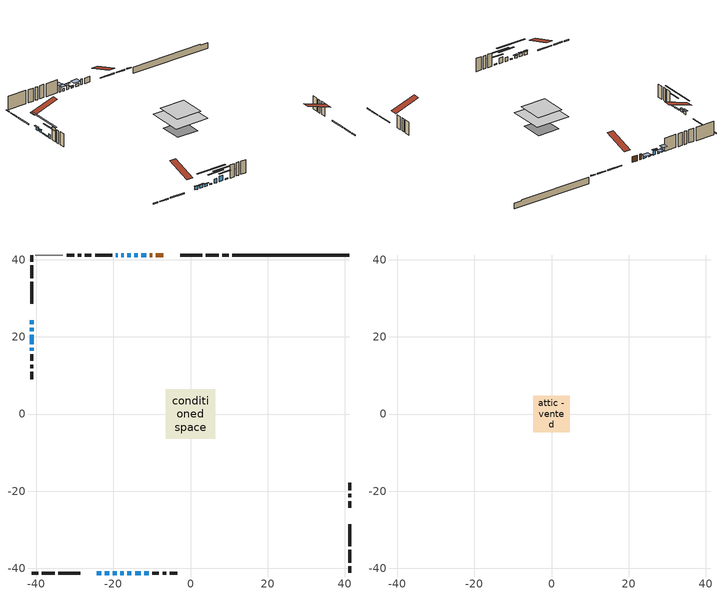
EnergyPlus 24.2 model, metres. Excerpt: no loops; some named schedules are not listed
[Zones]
conditioned space
 floor outside (Floor2 construction): -1.18,-1.18 -1.18,1.18 1.18,1.18 1.18,-1.18 z0.46
 floor othersidecoefficients (Floor1 construction): -1.88,-1.88 -1.88,1.88 1.88,1.88 1.88,-1.88 z0.46
 floor adiabatic (AdiabaticFloorConstruction): -6.4,-6.4 -6.4,6.4 6.4,6.4 6.4,-6.4 z2.9
 floor foundation (Slab1 construction): -4.03,-4.03 -4.03,4.03 4.03,4.03 4.03,-4.03 z-1.93
 wall outside (RimJoist1 construction): 9.94,41.2 8.23,41.2 / -41.2,-41.2 -39.48,-41.2 / -41.2,41.2 -41.2,39.48 / 41.2,-41.2 41.2,-39.48 z0.46:0.76
 wall outside (RimJoist2 construction): 7.3,41.2 3.93,41.2 / -38.55,-41.2 -35.19,-41.2 / -41.2,38.55 -41.2,35.19 / 41.2,-38.55 41.2,-35.19 z0.46:0.76
 wall outside (RimJoist3 construction): 3,41.2 -2.69,41.2 / -34.26,-41.2 -28.57,-41.2 / -41.2,34.26 -41.2,28.57 / 41.2,-34.26 41.2,-28.57 z0.46:0.76
 wall outside (AdiabaticWallConstruction 1): -7,41.2 -9.04,41.2 / -9.97,41.2 -10.56,41.2 z0.46:2.49
 wall outside (AdiabaticWallConstruction): -11.48,41.2 -12.7,41.2 / -20.16,-41.2 -19.09,-41.2 / -41.2,24.26 -41.2,23.29 / -41.2,22.36 -41.2,21.49 / -17.32,41.2 -17.93,41.2 z0.46:1.38; -13.63,41.2 -14.55,41.2 / -18.17,-41.2 -17.35,-41.2 / -41.2,20.57 -41.2,18.12 z0.46:0.84; -15.47,41.2 -16.39,41.2 z0.46:2.06; -24.26,-41.2 -23.14,-41.2 / -22.21,-41.2 -21.09,-41.2 z0.46:1.63; -16.42,-41.2 -15.31,-41.2 / -41.2,17.2 -41.2,16.38 z0.46:1.96; -14.38,-41.2 -12.85,-41.2 / -18.86,41.2 -19.37,41.2 z0.46:2.49; -11.93,-41.2 -10.8,-41.2 z0.46:0.87
 wall outside (Wall2 construction): -25.67,41.2 -27.38,41.2 / -9.88,-41.2 -8.17,-41.2 / -41.2,15.45 -41.2,13.74 / 41.2,-24.25 41.2,-22.55 z0.46:5.34
 wall outside (Wall3 construction): -28.31,41.2 -29.22,41.2 / -7.24,-41.2 -6.33,-41.2 / -41.2,12.82 -41.2,11.91 / 41.2,-21.62 41.2,-20.71 z0.46:5.34
 wall outside (Wall4 construction): -30.15,41.2 -32.12,41.2 / -5.4,-41.2 -3.43,-41.2 / -41.2,10.98 -41.2,9 / 41.2,-19.78 41.2,-17.8 z0.46:5.34
 wall foundation (FoundationWall1 construction): 10.87,41.2,-1.93 10.87,41.2,0.46 38.16,41.2,0.46 38.16,41.2,0.05 41.2,41.2,0.05 41.2,41.2,-1.93
 wall othersidecoefficients (Wall1 construction): -20.29,41.2 -24.74,41.2 z0.46:5.34
 wall adiabatic (Wall5 construction): -33.05,41.2 -40.27,41.2 z0.46:5.34
 window (WindowConstruction 12): -11.48,41.2 -12.7,41.2 z0.46:1.37
 window (WindowConstruction 5): -13.63,41.2 -14.55,41.2 z0.46:0.84
 window (WindowConstruction 6): -15.48,41.2 -16.39,41.2 z0.46:2.06
 window (WindowConstruction 7): -24.25,-41.2 -23.14,-41.2 z0.46:1.63
 window (WindowConstruction 8): -22.21,-41.2 -21.09,-41.2 z0.46:1.63
 window (WindowConstruction 9): -20.16,-41.2 -19.09,-41.2 z0.46:1.37
 window (WindowConstruction 10): -41.2,24.25 -41.2,23.29 z0.46:1.37
 window (WindowConstruction 11): -41.2,22.36 -41.2,21.5 z0.46:1.37
 window (WindowConstruction 14): -18.17,-41.2 -17.35,-41.2 z0.46:0.84
 window (WindowConstruction 15): -41.2,20.57 -41.2,18.12 z0.46:0.84
 window (WindowConstruction): -16.42,-41.2 -15.31,-41.2 z0.46:1.96
 window (WindowConstruction 1): -14.38,-41.2 -12.85,-41.2 z0.46:2.49
 window (WindowConstruction 2): -11.92,-41.2 -10.81,-41.2 z0.46:0.87
 window (WindowConstruction 3): -41.2,17.2 -41.2,16.38 z0.46:1.96
 window (WindowConstruction 13): -17.32,41.2 -17.93,41.2 z0.46:1.37
 window (WindowConstruction 4): -18.86,41.2 -19.36,41.2 z0.46:2.49
 door (Door): -7,41.2 -9.04,41.2 z0.46:2.49
 door (Door 1): -9.97,41.2 -10.55,41.2 z0.46:2.49
 ceiling adiabatic (AdiabaticFloorConstruction): 6.4,-6.4 6.4,6.4 -6.4,6.4 -6.4,-6.4 z2.9
attic - vented
 floor to conditioned space (Floor3 construction Reversed): -4.79,-4.79 -4.79,4.79 4.79,4.79 4.79,-4.79 z5.34
 roof outside (Roof1 construction): -6.07,41.2,5.34 -6.07,31.86,8.45 -3.61,31.86,8.45 -3.61,41.2,5.34; -25.18,-41.2,5.34 -25.18,-31.86,8.45 -27.64,-31.86,8.45 -27.64,-41.2,5.34; -41.2,25.18,5.34 -31.86,25.18,8.45 -31.86,27.64,8.45 -41.2,27.64,5.34; 41.2,-25.18,5.34 31.86,-25.18,8.45 31.86,-27.64,8.45 41.2,-27.64,5.34
shading: -13.31,41.2 -10.87,41.2 -10.87,43.03 -13.31,43.03 z1.98; -14.75,41.2 -13.43,41.2 -13.43,41.61 -14.75,41.61 z1.04; -16.9,41.2 -14.97,41.2 -14.97,41.61 -16.9,41.61 z2.57; -22.94,-41.2 -24.46,-41.2 -24.46,-41.61 -22.94,-41.61 z1.83; -20.89,-41.2 -22.41,-41.2 -22.41,-41.61 -20.89,-41.61 z1.83; -18.89,-41.2 -20.36,-41.2 -20.36,-41.61 -18.89,-41.61 z1.58; -41.2,22.78 -41.2,24.76 -41.61,24.76 -41.61,22.78 z1.88; -41.2,21.3 -41.2,22.56 -41.61,22.56 -41.61,21.3 z1.58; -11.97,-41.2 -23.55,-41.2 -23.55,-41.61 -11.97,-41.61 z6.22; -41.2,12.74 -41.2,25.95 -41.61,25.95 -41.61,12.74 z6.22; -12.67,-41.2 -19.06,-41.2 -19.06,-41.61 -12.67,-41.61 z4.6; -10.21,-41.2 -17.02,-41.2 -17.02,-41.61 -10.21,-41.61 z5.13; -8.17,-41.2 -14.56,-41.2 -14.56,-41.61 -8.17,-41.61 z3.5; -41.2,13.74 -41.2,19.83 -41.61,19.83 -41.61,13.74 z4.6; -18.54,41.2 -16.71,41.2 -16.71,43.03 -18.54,43.03 z1.98; -19.97,41.2 -18.25,41.2 -18.25,43.03 -19.97,43.03 z3.1
[Building]
Building 1: Terrain=Suburbs
[Site:Location]
Toronto City Centre_ON: Latitude {deg}=43.63; Longitude {deg}=-79.39; Time Zone {hr}=-5; Elevation {m}=77; Keep Site Location Information=Yes
[Site:GroundTemperature:Shallow]
5.01852, 3.26908, 3.12898, 3.95918, 7.29196, 10.6092, 13.4851, 15.3069, 15.4617, 13.9799, 11.1774, 7.9619
[Site:WaterMainsTemperature]
Calculation Method=Schedule; Temperature Schedule=mains temperature schedule
[Material] Roughness=Rough; Thermal Absorptance=0.9
Name | Thickness {m} | Conductivity {W/m-K} | Density {kg/m3} | Specific Heat {J/kg-K} | Solar Absorptance | Visible Absorptance
asphalt or fiberglass shingles | 0.00635 | 0.162714 | 1121.4 | 1465.45 | 0.4 | 0.4
ceiling loosefill ins | 0.169333 | 0.0480833 | 16.02 | 1046.75 | 0.7 | 0.7
ceiling stud and cavity | 0.1397 | 0.157727 | 65.682 | 1177.47 | 0.7 | 0.7
concrete 4.0 in. | 0.1016 | 1.803125 | 2242.8 | 837.4 | 0.7 | 0.7
concrete 8.0 in. | 0.2032 | 1.803125 | 2242.8 | 837.4 | 0.7 | 0.7
door material | 0.04445 | 0.053851 | 512.64 | 1214.23 | 0.7 | 0.7
exterior vertical ins | 0.0460229 | 0.029427 | 32.04 | 1214.23 | 0.7 | 0.7
floor covering | 0.0127 | 0.0433444 | 54.468 | 1339.84 | 0.6 | 0.6
floor rigid ins; rim joist rigid ins; wall rigid ins 1 | 0.051816 | 0.029427 | 32.04 | 1214.23 | 0.7 | 0.7
floor rigid ins 1 | 0.103632 | 0.029427 | 32.04 | 1214.23 | 0.7 | 0.7
floor rigid ins 2; wall rigid ins 2 | 0.512978 | 0.029427 | 32.04 | 1214.23 | 0.7 | 0.7
floor stud and cavity | 0.1397 | 0.104819 | 92.3553 | 1139.71 | 0.7 | 0.7
floor stud and cavity 1 | 0.1397 | 0.145521 | 92.3553 | 1139.71 | 0.7 | 0.7
floor stud and cavity 2 | 0.1397 | 1.75129 | 37.0049 | 1207.88 | 0.7 | 0.7
furniture material conditioned space 1 | 0.1524 | 0.115458 | 640.8 | 1214.23 | 0.6 | 0.6
gypsum board | 0.0127 | 0.160291 | 801 | 837.4 | 0.6 | 0.6
gypsum board 1 | 0.0127 | 0.160291 | 801 | 837.4 | 0.7 | 0.7
osb sheathing 0.5 in. | 0.0127 | 0.115458 | 512.64 | 1214.23 | 0.7 | 0.7
osb sheathing 0.5 in. 1 | 0.0127 | 0.115458 | 512.64 | 1214.23 | 0.4 | 0.4
osb sheathing 0.75 in. | 0.01905 | 0.115458 | 512.64 | 1214.23 | 0.7 | 0.7
osb sheathing 2.0 in. | 0.0508 | 0.115458 | 512.64 | 1214.23 | 0.7 | 0.7
rim joist stud and cavity | 0.0508 | 0.0886111 | 125.044 | 1163.47 | 0.6 | 0.6
rim joist stud and cavity 1 | 0.0508 | 0.0452492 | 125.044 | 1163.47 | 0.6 | 0.6
rim joist stud and cavity 2 | 0.0508 | 0.278529 | 125.044 | 1163.47 | 0.6 | 0.6
wall rigid ins | 0.051816 | 0.029427 | 32.04 | 1214.23 | 0.4 | 0.4
wall stud and cavity | 0.1397 | 0.135496 | 139.0536 | 1170.24 | 0.7 | 0.7
wall stud and cavity 1 | 0.1397 | 0.0824723 | 139.0536 | 1170.24 | 0.7 | 0.7
wall stud and cavity 2 | 0.1397 | 0.404804 | 139.0536 | 1170.24 | 0.7 | 0.7
wall stud and cavity 3 | 0.1397 | 0.0826441 | 139.0536 | 1170.24 | 0.7 | 0.7
wall stud and cavity 4 | 0.1397 | 0.0752346 | 139.0536 | 1170.24 | 0.7 | 0.7
wall stud and cavity 5 | 0.0889 | 0.380278 | 52.3479 | 1209.89 | 0.7 | 0.7
wall stud and cavity 6 | 0.0889 | 0.391764 | 83.0341 | 1211.67 | 0.7 | 0.7
wood siding | 0.0254 | 0.102417 | 544.68 | 1172.36 | 0.4 | 0.4
wood siding 1; wood siding 2; wood siding 3 | 0.0254 | 0.102417 | 544.68 | 1172.36 | 0.7 | 0.7
[WindowMaterial:SimpleGlazingSystem]
Name | U-Factor {W/m2-K} | Solar Heat Gain Coefficient
WindowMaterial | 2.97073 | 0.62
WindowMaterial 1 | 2.98606 | 0.58
WindowMaterial 10 | 2.946882 | 0.64
WindowMaterial 11 | 2.95426 | 0.63
WindowMaterial 12 | 6.74774 | 0.74
WindowMaterial 13 | 3.032052 | 0.55
WindowMaterial 2 | 3.01729 | 0.57
WindowMaterial 3 | 2.93666 | 0.65
WindowMaterial 4 | 3.1053 | 0.51
WindowMaterial 5 | 3.03035 | 0.55
WindowMaterial 6 | 2.99458 | 0.6
WindowMaterial 7 | 2.97754 | 0.61
WindowMaterial 8 | 2.92644 | 0.66
WindowMaterial 9 | 2.94177 | 0.64
[Construction]
AdiabaticFloorConstruction: floor stud and cavity 2, floor rigid ins 2, osb sheathing 0.75 in., floor covering
AdiabaticWallConstruction: wood siding 2, wall rigid ins 2, wall stud and cavity 5, gypsum board
AdiabaticWallConstruction 1: wood siding 3, wall rigid ins 2, wall stud and cavity 5, gypsum board
Door; Door 1: door material
Floor1 construction: floor stud and cavity, floor rigid ins, osb sheathing 0.75 in., floor covering
Floor2 construction: floor stud and cavity 1, floor rigid ins 1, osb sheathing 0.75 in., floor covering
Floor3 construction Reversed: gypsum board, ceiling stud and cavity, ceiling loosefill ins
FoundationWall1 construction: concrete 8.0 in., gypsum board 1
furniture construction conditioned space 1: furniture material conditioned space 1
PartitionWallConstruction: gypsum board, wall stud and cavity 6, gypsum board
RimJoist1 construction: wood siding 1, rim joist rigid ins, osb sheathing 2.0 in., rim joist stud and cavity
RimJoist2 construction: wood siding 1, osb sheathing 2.0 in., rim joist stud and cavity 1
RimJoist3 construction: wood siding 1, rim joist rigid ins, osb sheathing 2.0 in., rim joist stud and cavity 2
Roof1 construction: asphalt or fiberglass shingles
Slab1 construction: concrete 4.0 in.
Wall1 construction: wall rigid ins, osb sheathing 0.5 in., wall stud and cavity, gypsum board
Wall2 construction: wood siding, osb sheathing 0.5 in., wall stud and cavity 1, gypsum board
Wall3 construction: wood siding, wall rigid ins 1, osb sheathing 0.5 in., wall stud and cavity 2, gypsum board
Wall4 construction: wood siding, osb sheathing 0.5 in., wall stud and cavity 3, gypsum board
Wall5 construction: osb sheathing 0.5 in. 1, wall stud and cavity 4, gypsum board
WindowConstruction: WindowMaterial
WindowConstruction 1: WindowMaterial 1
WindowConstruction 10: WindowMaterial 10
WindowConstruction 11: WindowMaterial 11
WindowConstruction 12; WindowConstruction 13: WindowMaterial 12
WindowConstruction 14; WindowConstruction 15: WindowMaterial 13
WindowConstruction 2: WindowMaterial 2
WindowConstruction 3: WindowMaterial 3
WindowConstruction 4: WindowMaterial 4
WindowConstruction 5: WindowMaterial 5
WindowConstruction 6: WindowMaterial 6
WindowConstruction 7: WindowMaterial 7
WindowConstruction 8: WindowMaterial 8
WindowConstruction 9: WindowMaterial 9
[Zone] Multiplier=1; Part of Total Floor Area=Yes
Name | Volume {m3}
attic - vented | 46.3795
conditioned space | 607.9
[Space]
Name | Zone | Volume {m3}
attic - vented 1 | attic - vented | 46.3795
conditioned space 1 | conditioned space | 607.9
[ZoneInfiltration:EffectiveLeakageArea]
infil attic - vented 1: Zone or Space=attic - vented 1; Schedule=Always On Discrete; Effective Air Leakage Area {cm2}=3866.53; Stack Coefficient=0.000216349; Wind Coefficient=9.93797e-06
[ZoneMixing]
whole house fan mix: Zone or Space=attic - vented; Schedule=Always On Continuous; Design Flow Rate Calculation Method=Flow/Zone; Design Flow Rate {m3/s}=0; Source Zone or Space=conditioned space
[SurfaceProperty:OtherSideCoefficients]
other non-freezing space: Combined Convective/Radiative Film Coefficient {W/m2-K}=8.35; Constant Temperature Coefficient=1; External Dry-Bulb Temperature Coefficient=0; Ground Temperature Coefficient=0; Wind Speed Coefficient=0; Zone Air Temperature Coefficient=0; Constant Temperature Schedule=other non-freezing space; Previous Other Side Temperature Coefficient=0
[SurfaceProperty:ExposedFoundationPerimeter]
Slab1: Exposed Perimeter Calculation Method=TotalExposedPerimeter; Total Exposed Perimeter {m}=30.328
[InternalMass] Zone or ZoneList=conditioned space; Space or SpaceList=conditioned space 1
Name | Construction | Surface Area {m2}
furniture mass conditioned space 1 | furniture construction conditioned space 1 | 99.3962
partition wall mass | PartitionWallConstruction | 248.491
[Lights]
interior lighting: Zone or ZoneList or Space or SpaceList=conditioned space 1; Schedule=interior lighting schedule; Design Level Calculation Method=LightingLevel; Lighting Level {W}=343.2; Return Air Fraction=0; Fraction Radiant=0.6; Fraction Visible=0.2; Fraction Replaceable=1
[People]
occupants: Zone or ZoneList or Space or SpaceList=conditioned space 1; Number of People Schedule=occupants schedule; Number of People Calculation Method=People; Number of People=3; Fraction Radiant=0.314171; Sensible Heat Fraction=0.56303; Activity Level Schedule=occupants activity schedule; Carbon Dioxide Generation Rate {m3/s-W}=0; Enable ASHRAE 55 Comfort Warnings=No; Mean Radiant Temperature Calculation Type=EnclosureAveraged
[ElectricEquipment] Zone or ZoneList or Space or SpaceList=conditioned space 1; Design Level Calculation Method=EquipmentLevel
Name | Schedule | Design Level {W} | Fraction Latent | Fraction Radiant | Fraction Lost
clothes dryer | clothes dryer schedule | 140.772 | 0.015 | 0.081 | 0.85
clothes washer | clothes washer schedule | 32.1985 | 0.03 | 0.162 | 0.7
cooking range | cooking range schedule | 208.969 | 0.08 | 0.432 | 0.2
dishwasher | dishwasher schedule | 66.8632 | 0.3 | 0.18 | 0.4
fridge | fridge schedule | 72.9452 | 0 | 0.6 | 0
mech vent bath fan 0 | mech vent bath fan 0 schedule | 50.2 | 0 | 0 | 1
mech vent house fan | mech vent house fan schedule | 0.95 | 0 | 0 | 1
mech vent house fan cfis | mech vent house fan cfis schedule | 0 | 0 | 0 | 0
mech vent range fan 0 | mech vent range fan 0 schedule | 57 | 0 | 0 | 1
misc plug loads | misc plug loads schedule | 494.7 | 0.045 | 0.513 | 0.1
whole house fan | Always On Discrete | 0 | 0 | 0 | 1
[OtherEquipment] Zone or ZoneList or Space or SpaceList=conditioned space 1; Design Level Calculation Method=EquipmentLevel
Name | Fuel Type | Schedule | Design Level {W} | Fraction Latent | Fraction Radiant | Fraction Lost
clothes dryer 1 | Electricity | clothes dryer schedule | 0 | 0.015 | 0.081 | 0.85
cooking range 1 | Electricity | cooking range schedule | 0 | 0.08 | 0.432 | 0.2
general water use latent | None | general water use schedule | 59.3978 | 1 | 0 | 0
general water use sensible | None | general water use schedule | -58.539 | 0 | 0.6 | 0
mech vent house fan latent load | None | Always On Discrete | 0 | 1 | 0 | 0
mech vent house fan sensible load | None | Always On Discrete | 0 | 0 | 0 | 0
water heater energy adjustment1 | NaturalGas | Always On Discrete | 0.01 | 0 | 0 | 1
[ZoneInfiltration:DesignFlowRate] Zone or ZoneList or Space or SpaceList=conditioned space 1; Schedule=Always On Discrete; Design Flow Rate Calculation Method=Flow/Zone; Design Flow Rate {m3/s}=0
infil flow; natural vent flow; whole house fan flow
[Foundation:Kiva]
Foundation Kiva 1: Initial Indoor Air Temperature {C}=18; Wall Height Above Grade {m}=0.460004; Wall Depth Below Slab {m}=0.2032; Custom Block Material Name 1=exterior vertical ins; Custom Block Depth 1 {m}=2.39; Custom Block X Position 1 {m}=0.2159; Custom Block Z Position 1 {m}=0
[Foundation:Kiva:Settings]
Soil Conductivity {W/m-K}=0.849921; Soil Density {kg/m3}=1842.3; Soil Specific Heat {J/kg-K}=418.7; Ground Solar Absorptivity=0.9; Ground Thermal Absorptivity=0.9; Ground Surface Roughness {m}=0.03; Far-Field Width {m}=40; Deep-Ground Boundary Condition=ZeroFlux; Deep-Ground Depth {m}=40; Minimum Cell Dimension {m}=0.2; Maximum Cell Growth Coefficient=3; Simulation Timestep=Timestep
[Exterior:Lights]
exterior lighting: Schedule=exterior lighting schedule; Design Level {W}=75.6
[Schedule:Constant]
Name | Hourly Value
Always On Continuous; mech vent house fan schedule; mech vent house fan cfis schedule; Always On Discrete | 1
other non-freezing space; fridge schedule | 0
occupants activity schedule | 117.228
[Schedule:Week:Daily]
interior lighting schedule Week Rule - Jan1-Jan27: interior lighting schedule day, interior lighting schedule day, interior lighting schedule day, interior lighting schedule day, interior lighting schedule day, interior lighting schedule day, interior lighting schedule day, interior lighting schedule default day, interior lighting schedule default day, interior lighting schedule default day, interior lighting schedule default day, interior lighting schedule default day
interior lighting schedule Week Rule - Jan28-Feb3: interior lighting schedule day, interior lighting schedule day, interior lighting schedule day, interior lighting schedule day, interior lighting schedule day 1, interior lighting schedule day 1, interior lighting schedule day 1, interior lighting schedule default day, interior lighting schedule default day, interior lighting schedule default day, interior lighting schedule default day, interior lighting schedule default day
interior lighting schedule Week Rule - Feb4-Feb24: interior lighting schedule day 1, interior lighting schedule day 1, interior lighting schedule day 1, interior lighting schedule day 1, interior lighting schedule day 1, interior lighting schedule day 1, interior lighting schedule day 1, interior lighting schedule default day, interior lighting schedule default day, interior lighting schedule default day, interior lighting schedule default day, interior lighting schedule default day
interior lighting schedule Week Rule - Feb25-Mar3: interior lighting schedule day 1, interior lighting schedule day 1, interior lighting schedule day 1, interior lighting schedule day 1, interior lighting schedule day 2, interior lighting schedule day 2, interior lighting schedule day 2, interior lighting schedule default day, interior lighting schedule default day, interior lighting schedule default day, interior lighting schedule default day, interior lighting schedule default day
interior lighting schedule Week Rule - Mar4-Mar31: interior lighting schedule day 2, interior lighting schedule day 2, interior lighting schedule day 2, interior lighting schedule day 2, interior lighting schedule day 2, interior lighting schedule day 2, interior lighting schedule day 2, interior lighting schedule default day, interior lighting schedule default day, interior lighting schedule default day, interior lighting schedule default day, interior lighting schedule default day
interior lighting schedule Week Rule - Apr1-Apr28: interior lighting schedule day 3, interior lighting schedule day 3, interior lighting schedule day 3, interior lighting schedule day 3, interior lighting schedule day 3, interior lighting schedule day 3, interior lighting schedule day 3, interior lighting schedule default day, interior lighting schedule default day, interior lighting schedule default day, interior lighting schedule default day, interior lighting schedule default day
interior lighting schedule Week Rule - Apr29-May5: interior lighting schedule day 3, interior lighting schedule day 3, interior lighting schedule day 4, interior lighting schedule day 4, interior lighting schedule day 4, interior lighting schedule day 4, interior lighting schedule day 4, interior lighting schedule default day, interior lighting schedule default day, interior lighting schedule default day, interior lighting schedule default day, interior lighting schedule default day
interior lighting schedule Week Rule - May6-May26: interior lighting schedule day 4, interior lighting schedule day 4, interior lighting schedule day 4, interior lighting schedule day 4, interior lighting schedule day 4, interior lighting schedule day 4, interior lighting schedule day 4, interior lighting schedule default day, interior lighting schedule default day, interior lighting schedule default day, interior lighting schedule default day, interior lighting schedule default day
interior lighting schedule Week Rule - May27-Jun2: interior lighting schedule day 4, interior lighting schedule day 4, interior lighting schedule day 4, interior lighting schedule day 4, interior lighting schedule day 4, interior lighting schedule day 5, interior lighting schedule day 5, interior lighting schedule default day, interior lighting schedule default day, interior lighting schedule default day, interior lighting schedule default day, interior lighting schedule default day
interior lighting schedule Week Rule - Jun3-Jun30: interior lighting schedule day 5, interior lighting schedule day 5, interior lighting schedule day 5, interior lighting schedule day 5, interior lighting schedule day 5, interior lighting schedule day 5, interior lighting schedule day 5, interior lighting schedule default day, interior lighting schedule default day, interior lighting schedule default day, interior lighting schedule default day, interior lighting schedule default day
interior lighting schedule Week Rule - Jul1-Jul28: interior lighting schedule day 6, interior lighting schedule day 6, interior lighting schedule day 6, interior lighting schedule day 6, interior lighting schedule day 6, interior lighting schedule day 6, interior lighting schedule day 6, interior lighting schedule default day, interior lighting schedule default day, interior lighting schedule default day, interior lighting schedule default day, interior lighting schedule default day
interior lighting schedule Week Rule - Jul29-Aug4: interior lighting schedule day 6, interior lighting schedule day 6, interior lighting schedule day 6, interior lighting schedule day 7, interior lighting schedule day 7, interior lighting schedule day 7, interior lighting schedule day 7, interior lighting schedule default day, interior lighting schedule default day, interior lighting schedule default day, interior lighting schedule default day, interior lighting schedule default day
interior lighting schedule Week Rule - Aug5-Aug25: interior lighting schedule day 7, interior lighting schedule day 7, interior lighting schedule day 7, interior lighting schedule day 7, interior lighting schedule day 7, interior lighting schedule day 7, interior lighting schedule day 7, interior lighting schedule default day, interior lighting schedule default day, interior lighting schedule default day, interior lighting schedule default day, interior lighting schedule default day
interior lighting schedule Week Rule - Aug26-Sep1: interior lighting schedule day 7, interior lighting schedule day 7, interior lighting schedule day 7, interior lighting schedule day 7, interior lighting schedule day 7, interior lighting schedule day 7, interior lighting schedule day 8, interior lighting schedule default day, interior lighting schedule default day, interior lighting schedule default day, interior lighting schedule default day, interior lighting schedule default day
interior lighting schedule Week Rule - Sep2-Sep29: interior lighting schedule day 8, interior lighting schedule day 8, interior lighting schedule day 8, interior lighting schedule day 8, interior lighting schedule day 8, interior lighting schedule day 8, interior lighting schedule day 8, interior lighting schedule default day, interior lighting schedule default day, interior lighting schedule default day, interior lighting schedule default day, interior lighting schedule default day
interior lighting schedule Week Rule - Sep30-Oct6: interior lighting schedule day 8, interior lighting schedule day 9, interior lighting schedule day 9, interior lighting schedule day 9, interior lighting schedule day 9, interior lighting schedule day 9, interior lighting schedule day 9, interior lighting schedule default day, interior lighting schedule default day, interior lighting schedule default day, interior lighting schedule default day, interior lighting schedule default day
interior lighting schedule Week Rule - Oct7-Oct27: interior lighting schedule day 9, interior lighting schedule day 9, interior lighting schedule day 9, interior lighting schedule day 9, interior lighting schedule day 9, interior lighting schedule day 9, interior lighting schedule day 9, interior lighting schedule default day, interior lighting schedule default day, interior lighting schedule default day, interior lighting schedule default day, interior lighting schedule default day
interior lighting schedule Week Rule - Oct28-Nov3: interior lighting schedule day 9, interior lighting schedule day 9, interior lighting schedule day 9, interior lighting schedule day 9, interior lighting schedule day 10, interior lighting schedule day 10, interior lighting schedule day 10, interior lighting schedule default day, interior lighting schedule default day, interior lighting schedule default day, interior lighting schedule default day, interior lighting schedule default day
interior lighting schedule Week Rule - Nov4-Nov24: interior lighting schedule day 10, interior lighting schedule day 10, interior lighting schedule day 10, interior lighting schedule day 10, interior lighting schedule day 10, interior lighting schedule day 10, interior lighting schedule day 10, interior lighting schedule default day, interior lighting schedule default day, interior lighting schedule default day, interior lighting schedule default day, interior lighting schedule default day
interior lighting schedule Week Rule - Nov25-Dec1: interior lighting schedule day 10, interior lighting schedule day 10, interior lighting schedule day 10, interior lighting schedule day 10, interior lighting schedule day 10, interior lighting schedule day 10, interior lighting schedule day 11, interior lighting schedule default day, interior lighting schedule default day, interior lighting schedule default day, interior lighting schedule default day, interior lighting schedule default day
interior lighting schedule Week Rule - Dec2-Dec31: interior lighting schedule day 11, interior lighting schedule day 11, interior lighting schedule day 11, interior lighting schedule day 11, interior lighting schedule day 11, interior lighting schedule day 11, interior lighting schedule day 11, interior lighting schedule default day, interior lighting schedule default day, interior lighting schedule default day, interior lighting schedule default day, interior lighting schedule default day
occupants schedule Week Rule - Jan1-Dec31: occupants schedule day, occupants schedule day, occupants schedule day, occupants schedule day, occupants schedule day, occupants schedule day, occupants schedule day, occupants schedule default day, occupants schedule default day, occupants schedule default day, occupants schedule default day, occupants schedule default day
clothes dryer schedule Week Rule - Jan1-Dec31: clothes dryer schedule day, clothes dryer schedule day, clothes dryer schedule day, clothes dryer schedule day, clothes dryer schedule day, clothes dryer schedule day, clothes dryer schedule day, clothes dryer schedule default day, clothes dryer schedule default day, clothes dryer schedule default day, clothes dryer schedule default day, clothes dryer schedule default day
clothes washer schedule Week Rule - Jan1-Dec31: clothes washer schedule day, clothes washer schedule day, clothes washer schedule day, clothes washer schedule day, clothes washer schedule day, clothes washer schedule day, clothes washer schedule day, clothes washer schedule default day, clothes washer schedule default day, clothes washer schedule default day, clothes washer schedule default day, clothes washer schedule default day
cooking range schedule Week Rule - Jan1-Dec31: cooking range schedule day, cooking range schedule day, cooking range schedule day, cooking range schedule day, cooking range schedule day, cooking range schedule day, cooking range schedule day, cooking range schedule default day, cooking range schedule default day, cooking range schedule default day, cooking range schedule default day, cooking range schedule default day
dishwasher schedule Week Rule - Jan1-Dec31: dishwasher schedule day, dishwasher schedule day, dishwasher schedule day, dishwasher schedule day, dishwasher schedule day, dishwasher schedule day, dishwasher schedule day, dishwasher schedule default day, dishwasher schedule default day, dishwasher schedule default day, dishwasher schedule default day, dishwasher schedule default day
mech vent bath fan 0 schedule Week Rule - Jan1-Dec31: mech vent bath fan 0 schedule day, mech vent bath fan 0 schedule day, mech vent bath fan 0 schedule day, mech vent bath fan 0 schedule day, mech vent bath fan 0 schedule day, mech vent bath fan 0 schedule day, mech vent bath fan 0 schedule day, mech vent bath fan 0 schedule default day, mech vent bath fan 0 schedule default day, mech vent bath fan 0 schedule default day, mech vent bath fan 0 schedule default day, mech vent bath fan 0 schedule default day
mech vent range fan 0 schedule Week Rule - Jan1-Dec31: mech vent range fan 0 schedule day, mech vent range fan 0 schedule day, mech vent range fan 0 schedule day, mech vent range fan 0 schedule day, mech vent range fan 0 schedule day, mech vent range fan 0 schedule day, mech vent range fan 0 schedule day, mech vent range fan 0 schedule default day, mech vent range fan 0 schedule default day, mech vent range fan 0 schedule default day, mech vent range fan 0 schedule default day, mech vent range fan 0 schedule default day
misc plug loads schedule Week Rule - Jan1-Dec31: misc plug loads schedule day, misc plug loads schedule day, misc plug loads schedule day, misc plug loads schedule day, misc plug loads schedule day, misc plug loads schedule day, misc plug loads schedule day, misc plug loads schedule default day, misc plug loads schedule default day, misc plug loads schedule default day, misc plug loads schedule default day, misc plug loads schedule default day
general water use schedule Week Rule - Jan1-Dec31: general water use schedule day, general water use schedule day, general water use schedule day, general water use schedule day, general water use schedule day, general water use schedule day, general water use schedule day, general water use schedule default day, general water use schedule default day, general water use schedule default day, general water use schedule default day, general water use schedule default day
exterior lighting schedule Week Rule - Jan1-Jan27: exterior lighting schedule day, exterior lighting schedule day, exterior lighting schedule day, exterior lighting schedule day, exterior lighting schedule day, exterior lighting schedule day, exterior lighting schedule day, exterior lighting schedule default day, exterior lighting schedule default day, exterior lighting schedule default day, exterior lighting schedule default day, exterior lighting schedule default day
exterior lighting schedule Week Rule - Jan28-Feb3: exterior lighting schedule day, exterior lighting schedule day, exterior lighting schedule day, exterior lighting schedule day, exterior lighting schedule day 1, exterior lighting schedule day 1, exterior lighting schedule day 1, exterior lighting schedule default day, exterior lighting schedule default day, exterior lighting schedule default day, exterior lighting schedule default day, exterior lighting schedule default day
exterior lighting schedule Week Rule - Feb4-Feb24: exterior lighting schedule day 1, exterior lighting schedule day 1, exterior lighting schedule day 1, exterior lighting schedule day 1, exterior lighting schedule day 1, exterior lighting schedule day 1, exterior lighting schedule day 1, exterior lighting schedule default day, exterior lighting schedule default day, exterior lighting schedule default day, exterior lighting schedule default day, exterior lighting schedule default day
exterior lighting schedule Week Rule - Feb25-Mar3: exterior lighting schedule day 1, exterior lighting schedule day 1, exterior lighting schedule day 1, exterior lighting schedule day 1, exterior lighting schedule day 2, exterior lighting schedule day 2, exterior lighting schedule day 2, exterior lighting schedule default day, exterior lighting schedule default day, exterior lighting schedule default day, exterior lighting schedule default day, exterior lighting schedule default day
exterior lighting schedule Week Rule - Mar4-Mar31: exterior lighting schedule day 2, exterior lighting schedule day 2, exterior lighting schedule day 2, exterior lighting schedule day 2, exterior lighting schedule day 2, exterior lighting schedule day 2, exterior lighting schedule day 2, exterior lighting schedule default day, exterior lighting schedule default day, exterior lighting schedule default day, exterior lighting schedule default day, exterior lighting schedule default day
exterior lighting schedule Week Rule - Apr1-Apr28: exterior lighting schedule day 3, exterior lighting schedule day 3, exterior lighting schedule day 3, exterior lighting schedule day 3, exterior lighting schedule day 3, exterior lighting schedule day 3, exterior lighting schedule day 3, exterior lighting schedule default day, exterior lighting schedule default day, exterior lighting schedule default day, exterior lighting schedule default day, exterior lighting schedule default day
exterior lighting schedule Week Rule - Apr29-May5: exterior lighting schedule day 3, exterior lighting schedule day 3, exterior lighting schedule day 4, exterior lighting schedule day 4, exterior lighting schedule day 4, exterior lighting schedule day 4, exterior lighting schedule day 4, exterior lighting schedule default day, exterior lighting schedule default day, exterior lighting schedule default day, exterior lighting schedule default day, exterior lighting schedule default day
[Schedule:Year]
interior lighting schedule: interior lighting schedule Week Rule - Jan1-Jan27, 1, 1, 1, 27, interior lighting schedule Week Rule - Jan28-Feb3, 1, 28, 2, 3, interior lighting schedule Week Rule - Feb4-Feb24, 2, 4, 2, 24, interior lighting schedule Week Rule - Feb25-Mar3, 2, 25, 3, 3, interior lighting schedule Week Rule - Mar4-Mar31, 3, 4, 3, 31, interior lighting schedule Week Rule - Apr1-Apr28, 4, 1, 4, 28, interior lighting schedule Week Rule - Apr29-May5, 4, 29, 5, 5, interior lighting schedule Week Rule - May6-May26, 5, 6, 5, 26, interior lighting schedule Week Rule - May27-Jun2, 5, 27, 6, 2, interior lighting schedule Week Rule - Jun3-Jun30, 6, 3, 6, 30, interior lighting schedule Week Rule - Jul1-Jul28, 7, 1, 7, 28, interior lighting schedule Week Rule - Jul29-Aug4, 7, 29, 8, 4, interior lighting schedule Week Rule - Aug5-Aug25, 8, 5, 8, 25, interior lighting schedule Week Rule - Aug26-Sep1, 8, 26, 9, 1, interior lighting schedule Week Rule - Sep2-Sep29, 9, 2, 9, 29, interior lighting schedule Week Rule - Sep30-Oct6, 9, 30, 10, 6, interior lighting schedule Week Rule - Oct7-Oct27, 10, 7, 10, 27, interior lighting schedule Week Rule - Oct28-Nov3, 10, 28, 11, 3, interior lighting schedule Week Rule - Nov4-Nov24, 11, 4, 11, 24, interior lighting schedule Week Rule - Nov25-Dec1, 11, 25, 12, 1, interior lighting schedule Week Rule - Dec2-Dec31, 12, 2, 12, 31
occupants schedule: occupants schedule Week Rule - Jan1-Dec31, 1, 1, 12, 31
clothes dryer schedule: clothes dryer schedule Week Rule - Jan1-Dec31, 1, 1, 12, 31
clothes washer schedule: clothes washer schedule Week Rule - Jan1-Dec31, 1, 1, 12, 31
cooking range schedule: cooking range schedule Week Rule - Jan1-Dec31, 1, 1, 12, 31
dishwasher schedule: dishwasher schedule Week Rule - Jan1-Dec31, 1, 1, 12, 31
mech vent bath fan 0 schedule: mech vent bath fan 0 schedule Week Rule - Jan1-Dec31, 1, 1, 12, 31
mech vent range fan 0 schedule: mech vent range fan 0 schedule Week Rule - Jan1-Dec31, 1, 1, 12, 31
misc plug loads schedule: misc plug loads schedule Week Rule - Jan1-Dec31, 1, 1, 12, 31
general water use schedule: general water use schedule Week Rule - Jan1-Dec31, 1, 1, 12, 31
exterior lighting schedule: exterior lighting schedule Week Rule - Jan1-Jan27, 1, 1, 1, 27, exterior lighting schedule Week Rule - Jan28-Feb3, 1, 28, 2, 3, exterior lighting schedule Week Rule - Feb4-Feb24, 2, 4, 2, 24, exterior lighting schedule Week Rule - Feb25-Mar3, 2, 25, 3, 3, exterior lighting schedule Week Rule - Mar4-Mar31, 3, 4, 3, 31, exterior lighting schedule Week Rule - Apr1-Apr28, 4, 1, 4, 28, exterior lighting schedule Week Rule - Apr29-May5, 4, 29, 5, 5, exterior lighting schedule Week Rule - May6-May26, 5, 6, 5, 26, exterior lighting schedule Week Rule - May27-Jun2, 5, 27, 6, 2, exterior lighting schedule Week Rule - Jun3-Jun30, 6, 3, 6, 30, exterior lighting schedule Week Rule - Jul1-Jul28, 7, 1, 7, 28, exterior lighting schedule Week Rule - Jul29-Aug4, 7, 29, 8, 4, exterior lighting schedule Week Rule - Aug5-Aug25, 8, 5, 8, 25, exterior lighting schedule Week Rule - Aug26-Sep1, 8, 26, 9, 1, exterior lighting schedule Week Rule - Sep2-Sep29, 9, 2, 9, 29, exterior lighting schedule Week Rule - Sep30-Oct6, 9, 30, 10, 6, exterior lighting schedule Week Rule - Oct7-Oct27, 10, 7, 10, 27, exterior lighting schedule Week Rule - Oct28-Nov3, 10, 28, 11, 3, exterior lighting schedule Week Rule - Nov4-Nov24, 11, 4, 11, 24, exterior lighting schedule Week Rule - Nov25-Dec1, 11, 25, 12, 1, exterior lighting schedule Week Rule - Dec2-Dec31, 12, 2, 12, 31
[Schedule:Compact]
mains temperature schedule: Through: 01/01, For: AllDays, Until: 24:00, 8.80333, Through: 01/02, For: AllDays, Until: 24:00, 8.74333, Through: 01/03, For: AllDays, Until: 24:00, 8.68389, Through: 01/04, For: AllDays, Until: 24:00, 8.62611, Through: 01/05, For: AllDays, Until: 24:00, 8.56944, Through: 01/06, For: AllDays, Until: 24:00, 8.51389, Through: 01/07, For: AllDays, Until: 24:00, 8.45944, Through: 01/08, For: AllDays, Until: 24:00, 8.40611, Through: 01/09, For: AllDays, Until: 24:00, 8.35389, Through: 01/10, For: AllDays, Until: 24:00, 8.30278, Through: 01/11, For: AllDays, Until: 24:00, 8.25333, Through: 01/12, For: AllDays, Until: 24:00, 8.205, Through: 01/13, For: AllDays, Until: 24:00, 8.15778, Through: 01/14, For: AllDays, Until: 24:00, 8.11222, Through: 01/15, For: AllDays, Until: 24:00, 8.06778, Through: 01/16, For: AllDays, Until: 24:00, 8.02444, Through: 01/17, For: AllDays, Until: 24:00, 7.98222, Through: 01/18, For: AllDays, Until: 24:00, 7.94167, Through: 01/19, For: AllDays, Until: 24:00, 7.90222, Through: 01/20, For: AllDays, Until: 24:00, 7.86444, Through: 01/21, For: AllDays, Until: 24:00, 7.82778, Through: 01/22, For: AllDays, Until: 24:00, 7.79278, Through: 01/23, For: AllDays, Until: 24:00, 7.75889, Through: 01/24, For: AllDays, Until: 24:00, 7.72667, Through: 01/25, For: AllDays, Until: 24:00, 7.69556, Through: 01/26, For: AllDays, Until: 24:00, 7.66611, Through: 01/27, For: AllDays, Until: 24:00, 7.63778, Through: 01/28, For: AllDays, Until: 24:00, 7.61111, Through: 01/29, For: AllDays, Until: 24:00, 7.58556, Through: 01/30, For: AllDays, Until: 24:00, 7.56167, Through: 01/31, For: AllDays, Until: 24:00, 7.53944, Through: 02/01, For: AllDays, Until: 24:00, 7.51833, Through: 02/02, For: AllDays, Until: 24:00, 7.49889, Through: 02/03, For: AllDays, Until: 24:00, 7.48111, Through: 02/04, For: AllDays, Until: 24:00, 7.46444, Through: 02/05, For: AllDays, Until: 24:00, 7.44944, Through: 02/06, For: AllDays, Until: 24:00, 7.43556, Through: 02/07, For: AllDays, Until: 24:00, 7.42333, Through: 02/08, For: AllDays, Until: 24:00, 7.41278, Through: 02/09, For: AllDays, Until: 24:00, 7.40389, Through: 02/10, For: AllDays, Until: 24:00, 7.39611, Through: 02/11, For: AllDays, Until: 24:00, 7.39, Through: 02/12, For: AllDays, Until: 24:00, 7.38556, Through: 02/13, For: AllDays, Until: 24:00, 7.38222, Through: 02/14, For: AllDays, Until: 24:00, 7.38056, Through: 02/15, For: AllDays, Until: 24:00, 7.38056, Through: 02/16, For: AllDays, Until: 24:00, 7.38222, Through: 02/17, For: AllDays, Until: 24:00, 7.385, Through: 02/18, For: AllDays, Until: 24:00, 7.38944, Through: 02/19, For: AllDays, Until: 24:00, 7.395, Through: 02/20, For: AllDays, Until: 24:00, 7.40278, Through: 02/21, For: AllDays, Until: 24:00, 7.41167, Through: 02/22, For: AllDays, Until: 24:00, 7.42222, Through: 02/23, For: AllDays, Until: 24:00, 7.43389, Through: 02/24, For: AllDays, Until: 24:00, 7.44722, Through: 02/25, For: AllDays, Until: 24:00, 7.46222, Through: 02/26, For: AllDays, Until: 24:00, 7.47833, Through: 02/27, For: AllDays, Until: 24:00, 7.49611, Through: 02/28, For: AllDays, Until: 24:00, 7.51556, Through: 03/01, For: AllDays, Until: 24:00, 7.53667, Through: 03/02, For: AllDays, Until: 24:00, 7.55889, Through: 03/03, For: AllDays, Until: 24:00, 7.58222, Through: 03/04, For: AllDays, Until: 24:00, 7.60722, Through: 03/05, For: AllDays, Until: 24:00, 7.63389, Through: 03/06, For: AllDays, Until: 24:00, 7.66222, Through: 03/07, For: AllDays, Until: 24:00, 7.69111, Through: 03/08, For: AllDays, Until: 24:00, 7.72222, Through: 03/09, For: AllDays, Until: 24:00, 7.75444, Through: 03/10, For: AllDays, Until: 24:00, 7.78778, Through: 03/11, For: AllDays, Until: 24:00, 7.82278, Through: 03/12, For: AllDays, Until: 24:00, 7.85944, Through: 03/13, For: AllDays, Until: 24:00, 7.89722, Through: 03/14, For: AllDays, Until: 24:00, 7.93611, Through: 03/15, For: AllDays, Until: 24:00, 7.97667, Through: 03/16, For: AllDays, Until: 24:00, 8.01833, Through: 03/17, For: AllDays, Until: 24:00, 8.06167, Through: 03/18, For: AllDays, Until: 24:00, 8.10611, Through: 03/19, For: AllDays, Until: 24:00, 8.15167, Through: 03/20, For: AllDays, Until: 24:00, 8.19833, Through: 03/21, For: AllDays, Until: 24:00, 8.24667, Through: 03/22, For: AllDays, Until: 24:00, 8.29611, Through: 03/23, For: AllDays, Until: 24:00, 8.34667, Through: 03/24, For: AllDays, Until: 24:00, 8.39889, Through: 03/25, For: AllDays, Until: 24:00, 8.45167, Through: 03/26, For: AllDays, Until: 24:00, 8.50611, Through: 03/27, For: AllDays, Until: 24:00, 8.56167, Through: 03/28, For: AllDays, Until: 24:00, 8.61833, Through: 03/29, For: AllDays, Until: 24:00, 8.67611, Through: 03/30, For: AllDays, Until: 24:00, 8.735, Through: 03/31, For: AllDays, Until: 24:00, 8.795, Through: 04/01, For: AllDays, Until: 24:00, 8.85611, Through: 04/02, For: AllDays, Until: 24:00, 8.91833, Through: 04/03, For: AllDays, Until: 24:00, 8.98167, Through: 04/04, For: AllDays, Until: 24:00, 9.04556, Through: 04/05, For: AllDays, Until: 24:00, 9.11111, Through: 04/06, For: AllDays, Until: 24:00, 9.17722, Through: 04/07, For: AllDays, Until: 24:00, 9.24444, Through: 04/08, For: AllDays, Until: 24:00, 9.31222, Through: 04/09, For: AllDays, Until: 24:00, 9.38167, Through: 04/10, For: AllDays, Until: 24:00, 9.45167, Through: 04/11, For: AllDays, Until: 24:00, 9.52222, Through: 04/12, For: AllDays, Until: 24:00, 9.59444, Through: 04/13, For: AllDays, Until: 24:00, 9.66667, Through: 04/14, For: AllDays, Until: 24:00, 9.74, Through: 04/15, For: AllDays, Until: 24:00, 9.81444, Through: 04/16, For: AllDays, Until: 24:00, 9.88944, Through: 04/17, For: AllDays, Until: 24:00, 9.96556, Through: 04/18, For: AllDays, Until: 24:00, 10.0417, Through: 04/19, For: AllDays, Until: 24:00, 10.1189, Through: 04/20, For: AllDays, Until: 24:00, 10.1972, Through: 04/21, For: AllDays, Until: 24:00, 10.2756, Through: 04/22, For: AllDays, Until: 24:00, 10.355, Through: 04/23, For: AllDays, Until: 24:00, 10.435, Through: 04/24, For: AllDays, Until: 24:00, 10.515, Through: 04/25, For: AllDays, Until: 24:00, 10.5961, Through: 04/26, For: AllDays, Until: 24:00, 10.6778, Through: 04/27, For: AllDays, Until: 24:00, 10.76, Through: 04/28, For: AllDays, Until: 24:00, 10.8428, Through: 04/29, For: AllDays, Until: 24:00, 10.9261, Through: 04/30, For: AllDays, Until: 24:00, 11.0094, Through: 05/01, For: AllDays, Until: 24:00, 11.0933, Through: 05/02, For: AllDays, Until: 24:00, 11.1778, Through: 05/03, For: AllDays, Until: 24:00, 11.2628, Through: 05/04, For: AllDays, Until: 24:00, 11.3478, Through: 05/05, For: AllDays, Until: 24:00, 11.4333, Through: 05/06, For: AllDays, Until: 24:00, 11.5189, Through: 05/07, For: AllDays, Until: 24:00, 11.605, Through: 05/08, For: AllDays, Until: 24:00, 11.6917, Through: 05/09, For: AllDays, Until: 24:00, 11.7778, Through: 05/10, For: AllDays, Until: 24:00, 11.865, Through: 05/11, For: AllDays, Until: 24:00, 11.9517, Through: 05/12, For: AllDays, Until: 24:00, 12.0389, Through: 05/13, For: AllDays, Until: 24:00, 12.1261, Through: 05/14, For: AllDays, Until: 24:00, 12.2133, Through: 05/15, For: AllDays, Until: 24:00, 12.3006, Through: 05/16, For: AllDays, Until: 24:00, 12.3883, Through: 05/17, For: AllDays, Until: 24:00, 12.4756, Through: 05/18, For: AllDays, Until: 24:00, 12.5628, Through: 05/19, For: AllDays, Until: 24:00, 12.6506, Through: 05/20, For: AllDays, Until: 24:00, 12.7378, Through: 05/21, For: AllDays, Until: 24:00, 12.825, Through: 05/22, For: AllDays, Until: 24:00, 12.9122, Through: 05/23, For: AllDays, Until: 24:00, 12.9994, Through: 05/24, For: AllDays, Until: 24:00, 13.0861, Through: 05/25, For: AllDays, Until: 24:00, 13.1728, Through: 05/26, For: AllDays, Until: 24:00, 13.2594, Through: 05/27, For: AllDays, Until: 24:00, 13.3456, Through: 05/28, For: AllDays, Until: 24:00, 13.4317, Through: 05/29, For: AllDays, Until: 24:00, 13.5172, Through: 05/30, For: AllDays, Until: 24:00, 13.6028, Through: 05/31, For: AllDays, Until: 24:00, 13.6878, Through: 06/01, For: AllDays, Until: 24:00, 13.7722, Through: 06/02, For: AllDays, Until: 24:00, 13.8567, Through: 06/03, For: AllDays, Until: 24:00, 13.9406, Through: 06/04, For: AllDays, Until: 24:00, 14.0239, Through: 06/05, For: AllDays, Until: 24:00, 14.1067, Through: 06/06, For: AllDays, Until: 24:00, 14.1894, Through: 06/07, For: AllDays, Until: 24:00, 14.2711, Through: 06/08, For: AllDays, Until: 24:00, 14.3528, Through: 06/09, For: AllDays, Until: 24:00, 14.4339, Through: 06/10, For: AllDays, Until: 24:00, 14.5139, Through: 06/11, For: AllDays, Until: 24:00, 14.5939, Through: 06/12, For: AllDays, Until: 24:00, 14.6728, Through: 06/13, For: AllDays, Until: 24:00, 14.7511, Through: 06/14, For: AllDays, Until: 24:00, 14.8289, Through: 06/15, For: AllDays, Until: 24:00, 14.9061, Through: 06/16, For: AllDays, Until: 24:00, 14.9822, Through: 06/17, For: AllDays, Until: 24:00, 15.0578, Through: 06/18, For: AllDays, Until: 24:00, 15.1328, Through: 06/19, For: AllDays, Until: 24:00, 15.2067, Through: 06/20, For: AllDays, Until: 24:00, 15.28, Through: 06/21, For: AllDays, Until: 24:00, 15.3522, Through: 06/22, For: AllDays, Until: 24:00, 15.4239, Through: 06/23, For: AllDays, Until: 24:00, 15.4944, Through: 06/24, For: AllDays, Until: 24:00, 15.5639, Through: 06/25, For: AllDays, Until: 24:00, 15.6328, Through: 06/26, For: AllDays, Until: 24:00, 15.7006, Through: 06/27, For: AllDays, Until: 24:00, 15.7678, Through: 06/28, For: AllDays, Until: 24:00, 15.8333, Through: 06/29, For: AllDays, Until: 24:00, 15.8983, Through: 06/30, For: AllDays, Until: 24:00, 15.9622, Through: 07/01, For: AllDays, Until: 24:00, 16.025, Through: 07/02, For: AllDays, Until: 24:00, 16.0872, Through: 07/03, For: AllDays, Until: 24:00, 16.1478, Through: 07/04, For: AllDays, Until: 24:00, 16.2072, Through: 07/05, For: AllDays, Until: 24:00, 16.2661, Through: 07/06, For: AllDays, Until: 24:00, 16.3233, Through: 07/07, For: AllDays, Until: 24:00, 16.3794, Through: 07/08, For: AllDays, Until: 24:00, 16.435, Through: 07/09, For: AllDays, Until: 24:00, 16.4889, Through: 07/10, For: AllDays, Until: 24:00, 16.5417, Through: 07/11, For: AllDays, Until: 24:00, 16.5928, Through: 07/12, For: AllDays, Until: 24:00, 16.6433, Through: 07/13, For: AllDays, Until: 24:00, 16.6922, Through: 07/14, For: AllDays, Until: 24:00, 16.74, Through: 07/15, For: AllDays, Until: 24:00, 16.7867, Through: 07/16, For: AllDays, Until: 24:00, 16.8322, Through: 07/17, For: AllDays, Until: 24:00, 16.8761, Through: 07/18, For: AllDays, Until: 24:00, 16.9189, Through: 07/19, For: AllDays, Until: 24:00, 16.96, Through: 07/20, For: AllDays, Until: 24:00, 17, Through: 07/21, For: AllDays, Until: 24:00, 17.0389, Through: 07/22, For: AllDays, Until: 24:00, 17.0761, Through: 07/23, For: AllDays, Until: 24:00, 17.1122, Through: 07/24, For: AllDays, Until: 24:00, 17.1467, Through: 07/25, For: AllDays, Until: 24:00, 17.18, Through: 07/26, For: AllDays, Until: 24:00, 17.2117, Through: 07/27, For: AllDays, Until: 24:00, 17.2422, Through: 07/28, For: AllDays, Until: 24:00, 17.2711, Through: 07/29, For: AllDays, Until: 24:00, 17.2983, Through: 07/30, For: AllDays, Until: 24:00, 17.3244, Through: 07/31, For: AllDays, Until: 24:00, 17.3494, Through: 08/01, For: AllDays, Until: 24:00, 17.3728, Through: 08/02, For: AllDays, Until: 24:00, 17.3944, Through: 08/03, For: AllDays, Until: 24:00, 17.4144, Through: 08/04, For: AllDays, Until: 24:00, 17.4333, Through: 08/05, For: AllDays, Until: 24:00, 17.4506, Through: 08/06, For: AllDays, Until: 24:00, 17.4667, Through: 08/07, For: AllDays, Until: 24:00, 17.4811, Through: 08/08, For: AllDays, Until: 24:00, 17.4939, Through: 08/09, For: AllDays, Until: 24:00, 17.5056, Through: 08/10, For: AllDays, Until: 24:00, 17.5156, Through: 08/11, For: AllDays, Until: 24:00, 17.5239, Through: 08/12, For: AllDays, Until: 24:00, 17.5311, Through: 08/13, For: AllDays, Until: 24:00, 17.5361, Through: 08/14, For: AllDays, Until: 24:00, 17.54, Through: 08/15, For: AllDays, Until: 24:00, 17.5428, Through: 08/16, For: AllDays, Until: 24:00, 17.5439, Through: 08/17, For: AllDays, Until: 24:00, 17.5433, Through: 08/18, For: AllDays, Until: 24:00, 17.5411, Through: 08/19, For: AllDays, Until: 24:00, 17.5372, Through: 08/20, For: AllDays, Until: 24:00, 17.5322, Through: 08/21, For: AllDays, Until: 24:00, 17.5256, Through: 08/22, For: AllDays, Until: 24:00, 17.5178, Through: 08/23, For: AllDays, Until: 24:00, 17.5083, Through: 08/24, For: AllDays, Until: 24:00, 17.4972, Through: 08/25, For: AllDays, Until: 24:00, 17.4844, Through: 08/26, For: AllDays, Until: 24:00, 17.4706, Through: 08/27, For: AllDays, Until: 24:00, 17.455, Through: 08/28, For: AllDays, Until: 24:00, 17.4378, Through: 08/29, For: AllDays, Until: 24:00, 17.4194, Through: 08/30, For: AllDays, Until: 24:00, 17.3994, Through: 08/31, For: AllDays, Until: 24:00, 17.3778, Through: 09/01, For: AllDays, Until: 24:00, 17.355, Through: 09/02, For: AllDays, Until: 24:00, 17.3311, Through: 09/03, For: AllDays, Until: 24:00, 17.305, Through: 09/04, For: AllDays, Until: 24:00, 17.2778, Through: 09/05, For: AllDays, Until: 24:00, 17.2494, Through: 09/06, For: AllDays, Until: 24:00, 17.2194, Through: 09/07, For: AllDays, Until: 24:00, 17.1878, Through: 09/08, For: AllDays, Until: 24:00, 17.155, Through: 09/09, For: AllDays, Until: 24:00, 17.1206, Through: 09/10, For: AllDays, Until: 24:00, 17.085, Through: 09/11, For: AllDays, Until: 24:00, 17.0483, Through: 09/12, For: AllDays, Until: 24:00, 17.01, Through: 09/13, For: AllDays, Until: 24:00, 16.97, Through: 09/14, For: AllDays, Until: 24:00, 16.9289, Through: 09/15, For: AllDays, Until: 24:00, 16.8867, Through: 09/16, For: AllDays, Until: 24:00, 16.8428, Through: 09/17, For: AllDays, Until: 24:00, 16.7983, Through: 09/18, For: AllDays, Until: 24:00, 16.7517, Through: 09/19, For: AllDays, Until: 24:00, 16.7044, Through: 09/20, For: AllDays, Until: 24:00, 16.6556, Through: 09/21, For: AllDays, Until: 24:00, 16.6056, Through: 09/22, For: AllDays, Until: 24:00, 16.5544, Through: 09/23, For: AllDays, Until: 24:00, 16.5017, Through: 09/24, For: AllDays, Until: 24:00, 16.4483, Through: 09/25, For: AllDays, Until: 24:00, 16.3933, Through: 09/26, For: AllDays, Until: 24:00, 16.3372, Through: 09/27, For: AllDays, Until: 24:00, 16.2806, Through: 09/28, For: AllDays, Until: 24:00, 16.2222, Through: 09/29, For: AllDays, Until: 24:00, 16.1628, Through: 09/30, For: AllDays, Until: 24:00, 16.1022, Through: 10/01, For: AllDays, Until: 24:00, 16.0406, Through: 10/02, For: AllDays, Until: 24:00, 15.9778, Through: 10/03, For: AllDays, Until: 24:00, 15.9144, Through: 10/04, For: AllDays, Until: 24:00, 15.8494, Through: 10/05, For: AllDays, Until: 24:00, 15.7839, Through: 10/06, For: AllDays, Until: 24:00, 15.7172, Through: 10/07, For: AllDays, Until: 24:00, 15.6494, Through: 10/08, For: AllDays, Until: 24:00, 15.5811, Through: 10/09, For: AllDays, Until: 24:00, 15.5117, Through: 10/10, For: AllDays, Until: 24:00, 15.4411, Through: 10/11, For: AllDays, Until: 24:00, 15.37, Through: 10/12, For: AllDays, Until: 24:00, 15.2978, Through: 10/13, For: AllDays, Until: 24:00, 15.225, Through: 10/14, For: AllDays, Until: 24:00, 15.1511, Through: 10/15, For: AllDays, Until: 24:00, 15.0767, Through: 10/16, For: AllDays, Until: 24:00, 15.0011, Through: 10/17, For: AllDays, Until: 24:00, 14.925, Through: 10/18, For: AllDays, Until: 24:00, 14.8483, Through: 10/19, For: AllDays, Until: 24:00, 14.7706, Through: 10/20, For: AllDays, Until: 24:00, 14.6922, Through: 10/21, For: AllDays, Until: 24:00, 14.6133, Through: 10/22, For: AllDays, Until: 24:00, 14.5339, Through: 10/23, For: AllDays, Until: 24:00, 14.4539, Through: 10/24, For: AllDays, Until: 24:00, 14.3728, Through: 10/25, For: AllDays, Until: 24:00, 14.2917, Through: 10/26, For: AllDays, Until: 24:00, 14.21, Through: 10/27, For: AllDays, Until: 24:00, 14.1272, Through: 10/28, For: AllDays, Until: 24:00, 14.0444, Through: 10/29, For: AllDays, Until: 24:00, 13.9611, Through: 10/30, For: AllDays, Until: 24:00, 13.8772, Through: 10/31, For: AllDays, Until: 24:00, 13.7933, Through: 11/01, For: AllDays, Until: 24:00, 13.7089, Through: 11/02, For: AllDays, Until: 24:00, 13.6239, Through: 11/03, For: AllDays, Until: 24:00, 13.5383, Through: 11/04, For: AllDays, Until: 24:00, 13.4528, Through: 11/05, For: AllDays, Until: 24:00, 13.3667, Through: 11/06, For: AllDays, Until: 24:00, 13.2806, Through: 11/07, For: AllDays, Until: 24:00, 13.1944, Through: 11/08, For: AllDays, Until: 24:00, 13.1078, Through: 11/09, For: AllDays, Until: 24:00, 13.0206, Through: 11/10, For: AllDays, Until: 24:00, 12.9339, Through: 11/11, For: AllDays, Until: 24:00, 12.8467, Through: 11/12, For: AllDays, Until: 24:00, 12.7594, Through: 11/13, For: AllDays, Until: 24:00, 12.6722, Through: 11/14, For: AllDays, Until: 24:00, 12.5844, Through: 11/15, For: AllDays, Until: 24:00, 12.4972, Through: 11/16, For: AllDays, Until: 24:00, 12.41, Through: 11/17, For: AllDays, Until: 24:00, 12.3222, Through: 11/18, For: AllDays, Until: 24:00, 12.235, Through: 11/19, For: AllDays, Until: 24:00, 12.1478, Through: 11/20, For: AllDays, Until: 24:00, 12.0606, Through: 11/21, For: AllDays, Until: 24:00, 11.9733, Through: 11/22, For: AllDays, Until: 24:00, 11.8861, Through: 11/23, For: AllDays, Until: 24:00, 11.7994, Through: 11/24, For: AllDays, Until: 24:00, 11.7128, Through: 11/25, For: AllDays, Until: 24:00, 11.6267, Through: 11/26, For: AllDays, Until: 24:00, 11.5406, Through: 11/27, For: AllDays, Until: 24:00, 11.4544, Through: 11/28, For: AllDays, Until: 24:00, 11.3689, Through: 11/29, For: AllDays, Until: 24:00, 11.2839, Through: 11/30, For: AllDays, Until: 24:00, 11.1989, Through: 12/01, For: AllDays, Until: 24:00, 11.1144, Through: 12/02, For: AllDays, Until: 24:00, 11.03, Through: 12/03, For: AllDays, Until: 24:00, 10.9467, Through: 12/04, For: AllDays, Until: 24:00, 10.8633, Through: 12/05, For: AllDays, Until: 24:00, 10.7806, Through: 12/06, For: AllDays, Until: 24:00, 10.6983, Through: 12/07, For: AllDays, Until: 24:00, 10.6167, Through: 12/08, For: AllDays, Until: 24:00, 10.5356, Through: 12/09, For: AllDays, Until: 24:00, 10.4544, Through: 12/10, For: AllDays, Until: 24:00, 10.3744, Through: 12/11, For: AllDays, Until: 24:00, 10.295, Through: 12/12, For: AllDays, Until: 24:00, 10.2167, Through: 12/13, For: AllDays, Until: 24:00, 10.1383, Through: 12/14, For: AllDays, Until: 24:00, 10.0611, Through: 12/15, For: AllDays, Until: 24:00, 9.98444, Through: 12/16, For: AllDays, Until: 24:00, 9.90833, Through: 12/17, For: AllDays, Until: 24:00, 9.83278, Through: 12/18, For: AllDays, Until: 24:00, 9.75833, Through: 12/19, For: AllDays, Until: 24:00, 9.685, Through: 12/20, For: AllDays, Until: 24:00, 9.61222, Through: 12/21, For: AllDays, Until: 24:00, 9.54, Through: 12/22, For: AllDays, Until: 24:00, 9.46889, Through: 12/23, For: AllDays, Until: 24:00, 9.39889, Through: 12/24, For: AllDays, Until: 24:00, 9.32944, Through: 12/25, For: AllDays, Until: 24:00, 9.26111, Through: 12/26, For: AllDays, Until: 24:00, 9.19389, Through: 12/27, For: AllDays, Until: 24:00, 9.12722, Through: 12/28, For: AllDays, Until: 24:00, 9.06167, Through: 12/29, For: AllDays, Until: 24:00, 8.99722, Through: 12/30, For: AllDays, Until: 24:00, 8.93389, Through: 12/31, For: AllDays, Until: 24:00, 8.87111
